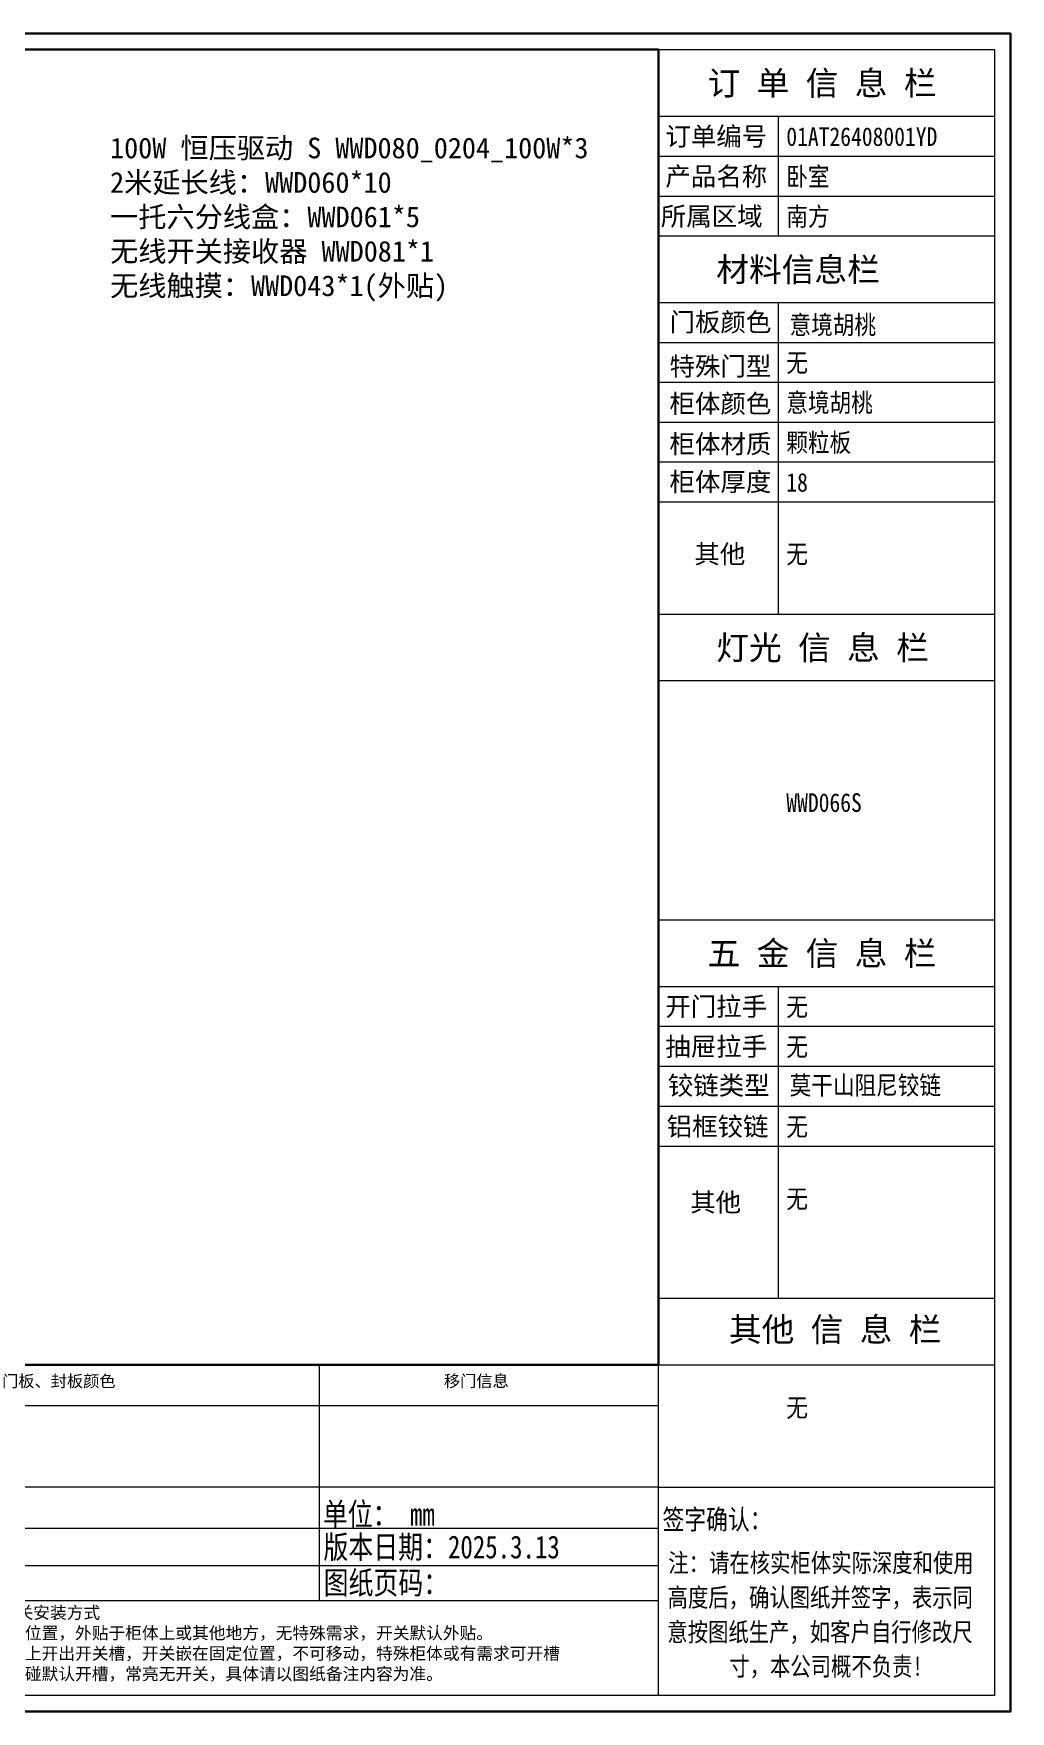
# Model space of a CAD drawing. Header units: millimetres. Extents: x 29318 to 134049, y -332664 to 3734.
# Drawn here: x 63429 to 69090, y -160322 to -150593 of the extents above; entities that cross this region are included whole.
import ezdxf

# ---------------------------------------------------------------- set-up
doc = ezdxf.new("R2010")
doc.units = ezdxf.units.MM
doc.layers.add('03文字', color=255, linetype='Continuous')
doc.layers.add('blue', color=206, linetype='Continuous')
doc.layers.add('08打印', color=7, linetype='Continuous', plot=False)
doc.layers.add('内框图层', color=1, linetype='Continuous', plot=False)
doc.layers.add('222', color=7, linetype='Continuous', lineweight=0)
doc.layers.add('样柜柜体色', color=30, linetype='Continuous', lineweight=9)
doc.styles.add('MtXpl__1', font='')
doc.styles.add('MtXpl__2', font='simhei.ttf')
doc.styles.add('宋体', font='', dxfattribs={"height": 40})
doc.styles.add('黑体', font='simhei.ttf')
doc.styles.get('MtXpl__1').set_extended_font_data('SimSun', bold=True)
doc.styles.get('宋体').set_extended_font_data('SimSun')

# ---------------------------------------------------------------- blocks, each defined once
blk = doc.blocks.new('莫干山标准图框8.9')
at = {"layer": 'blue', "color": 5, "lineweight": 25}
for p, q in [((344647.8, 225848.5), (331947, 225848.5)), ((344647.8, 217428.5), (344647.8, 225848.5)), ((331947, 217428.5), (344647.8, 217428.5))]:
    blk.add_line(p, q, dxfattribs=at)
at = {"layer": '样柜柜体色'}
for p, q in [((332027.2, 225768.3), (344567.6, 225768.3)), ((342883.6, 217508.7), (342883.6, 225768.3)), ((344567.6, 225768.3), (344567.6, 217508.7)), ((342883.6, 225434.1), (344567.6, 225434.1)), ((343485, 224832.7), (343485, 225434.1)), ((342883.6, 225233.7), (344567.6, 225233.7)), ((342883.6, 225033.2), (344567.6, 225033.2)), ((342883.6, 224832.7), (344567.6, 224832.7)), ((342883.6, 224832.7), (344567.6, 224832.7)), ((342883.6, 224832.7), (344567.6, 224832.7)), ((342883.6, 224498.6), (344567.6, 224498.6)), ((343485, 222935.4), (343485, 224498.6)), ((342883.6, 224298.6), (344567.6, 224298.6)), ((342883.6, 224098.6), (344567.6, 224098.6)), ((342883.6, 223898.6), (344567.6, 223898.6)), ((342883.6, 223698.6), (344567.6, 223698.6)), ((342883.6, 223498.6), (344567.6, 223498.6)), ((342883.6, 222935.4), (344567.6, 222935.4)), ((342883.6, 222935.4), (344567.6, 222935.4)), ((342883.6, 222601.2), (344567.6, 222601.2)), ((342883.6, 221401.2), (344567.6, 221401.2)), ((342883.6, 221401.2), (344567.6, 221401.2)), ((342883.6, 221067.1), (344567.6, 221067.1)), ((343485, 219502.6), (343485, 221067.1)), ((342883.6, 220866.6), (344567.6, 220866.6)), ((342883.6, 220666.1), (344567.6, 220666.1)), ((342883.6, 220666.1), (344567.6, 220666.1)), ((342883.6, 220465.7), (344567.6, 220465.7)), ((342883.6, 220465.7), (344567.6, 220465.7)), ((342883.6, 220265.2), (344567.6, 220265.2)), ((342883.6, 219502.6), (344567.6, 219502.6)), ((342883.6, 219168.4), (332027.2, 219168.4)), ((341181.5, 219168.4), (341181.5, 217984.7)), ((342883.6, 219168.4), (344567.6, 219168.4)), ((338686.9, 218963.4), (342883.6, 218963.4)), ((342883.6, 218553.4), (332027.2, 218553.4)), ((342883.6, 218553.4), (344567.6, 218553.4)), ((334904.5, 218348.3), (342883.6, 218348.3)), ((334904.5, 218160.2), (342883.6, 218160.2)), ((334904.5, 217984.7), (342883.6, 217984.7)), ((344567.6, 217508.7), (332027.2, 217508.7))]:
    blk.add_line(p, q, dxfattribs=at)
for s, height, style, p in [('订 单 信 息 栏', 120.29, 'MtXpl__1', (343129.4, 225539.4)), ('订单编号', 93.56, '宋体', (342917.5, 225285.6)), ('产品名称', 93.56, '宋体', (342917.5, 225085.4)), ('所属区域', 93.56, '宋体', (342894.3, 224885)), ('材料信息栏', 120.29, 'MtXpl__1', (343172.7, 224603.9)), ('门板颜色', 93.56, '宋体', (342938.3, 224353.7)), ('特殊门型', 93.56, '宋体', (342938.3, 224132.1)), ('柜体颜色', 93.56, '宋体', (342938.3, 223945)), ('柜体材质', 93.56, '宋体', (342938.3, 223742.3)), ('柜体厚度', 93.56, '宋体', (342938.3, 223552.1)), ('其他', 93.56, '宋体', (343063, 223189.5)), ('灯光 信 息 栏', 120.29, 'MtXpl__1', (343172.7, 222706.5)), ('五 金 信 息 栏', 120.29, 'MtXpl__1', (343129.1, 221172.4)), ('开门拉手', 93.56, '宋体', (342916.7, 220919)), ('抽屉拉手', 93.56, '宋体', (342917.2, 220718.3)), ('铰链类型', 93.56, '宋体', (342929.8, 220523)), ('铝框铰链', 93.56, '宋体', (342924, 220317.1)), ('其他', 93.56, '宋体', (343041.8, 219937)), ('其他 信 息 栏', 120.29, 'MtXpl__1', (343235.9, 219285))]:
    blk.add_text(s, height=height, dxfattribs=dict(style=style)).set_placement(p)
at = {"style": 'MtXpl__2', "width": 0.8}
for s, height, p in [('签字确认：', 100.24, (342903, 218341.9)), ('注：请在核实柜体实际深度和使用', 93.558, (342931.9, 218127.4)), ('高度后，确认图纸并签字，表示同', 93.558, (342928.3, 217953.9)), ('意按图纸生产，如客户自行修改尺', 93.558, (342927.1, 217780.4)), ('寸，本公司概不负责!', 93.56, (343237.8, 217607.9))]:
    blk.add_text(s, height=height, dxfattribs=at).set_placement(p)
at = {"color": 0, "ltscale": 3, "attachment_point": 1, "style": '黑体'}
for s, insert, char_height, width in [('{\\fSimHei|b0|i0|c134|p49;门板、封板颜色}', (339590.7, 219116), 59.631, 690.85), ('{\\fSimHei|b0|i0|c134|p49;移门信息}', (341806.5, 219116.7), 59.631, 690.85), ('{\\fSimHei|b1|i0|c134|p49;注意：控制柜体灯光开关安装方式\\P（1）外贴：可随意移动位置，外贴于柜体上或其他地方，无特殊需求，开关默认外贴。\\P（2）开槽：在柜体板件上开出开关槽，开关嵌在固定位置，不可移动，特殊柜体或有需求可开槽\\P（3）其他开关方式：门碰默认开槽，常亮无开关，具体请以图纸备注内容为准。}', (338824.8, 217955.3), 61.478, 4131.556)]:
    blk.add_mtext(s, dxfattribs=dict(at, insert=insert, char_height=char_height, width=width))
at = {"layer": '222', "style": 'MtXpl__2', "width": 0.8}
for s, height, p in [('单位： mm', 114.48, (341199.4, 218361.1)), ('版本日期：2025.3.13', 114.482, (341202.5, 218196.6)), ('图纸页码：', 114.48, (341203.5, 218017.2))]:
    blk.add_text(s, height=height, dxfattribs=at).set_placement(p)

msp = doc.modelspace()

# ---------------------------------------------------------------- linework, layer by layer
at = {"layer": '08打印'}
msp.add_lwpolyline([(54413.93, -150592.56), (69089.93, -150592.56), (69089.93, -160322), (54413.93, -160322)], close=True, dxfattribs=at)
msp.add_lwpolyline([(54413.93, -150592.56), (69089.93, -150592.56), (69089.93, -160322), (54413.93, -160322)], close=True, dxfattribs=at)
at = {"layer": '内框图层'}
for points in [[(54506.59, -150685.22), (67051.38, -150685.22), (67051.38, -158311.5), (54506.59, -158311.5)], [(54506.59, -158311.5), (67051.38, -158311.5), (67051.38, -150685.22), (54506.59, -150685.22)]]:
    msp.add_lwpolyline(points, close=True, dxfattribs=at)

# ---------------------------------------------------------------- block references
at = {"xscale": 1.155517762664728, "yscale": 1.155517762664728, "zscale": 1.155517762664728}
msp.add_blockref('莫干山标准图框8.9', (-329156.68, -411564.48), dxfattribs=at)

# ---------------------------------------------------------------- texts
at = {"color": 30, "insert": (63872.38, -151196.07), "char_height": 119.7925, "width": 3348.9888, "attachment_point": 1, "style": '宋体'}
msp.add_mtext('{\\C1;100W 恒压驱动 S WWD080_0204_100W*3\\P2米延长线：WWD060*10\\P一托六分线盒：WWD061*5\\P无线开关接收器 WWD081*1\\P无线触摸：WWD043*1(外贴)}', dxfattribs=at)
at = {"layer": '03文字', "style": '宋体', "width": 0.85}
for s, height, p in [('01AT26408001YD', 108.1048, (67791.26, -151244.16)), ('卧室', 108.105, (67791.26, -151475.82)), ('南方', 108.105, (67791.26, -151707.47)), ('意境胡桃', 108.105, (67809.93, -152335.65)), ('无', 108.1, (67791.26, -152555.77)), ('意境胡桃', 108.105, (67791.26, -152786.87)), ('颗粒板', 108.105, (67791.26, -153017.97)), ('18', 108.105, (67791.26, -153249.08)), ('无', 108.1, (67791.26, -153665.3)), ('WWD066S', 108.105, (67791.26, -155105.93)), ('无', 108.1, (67791.26, -156290.37)), ('无', 108.1, (67791.26, -156522.03)), ('莫干山阻尼铰链', 108.105, (67810.43, -156744.9)), ('无', 108.1, (67791.26, -156985.37)), ('无', 108.1, (67791.26, -157404.05)), ('无', 108.1, (67791.26, -158614.6))]:
    msp.add_text(s, height=height, dxfattribs=at).set_placement(p)

doc.saveas('drawing.dxf')
